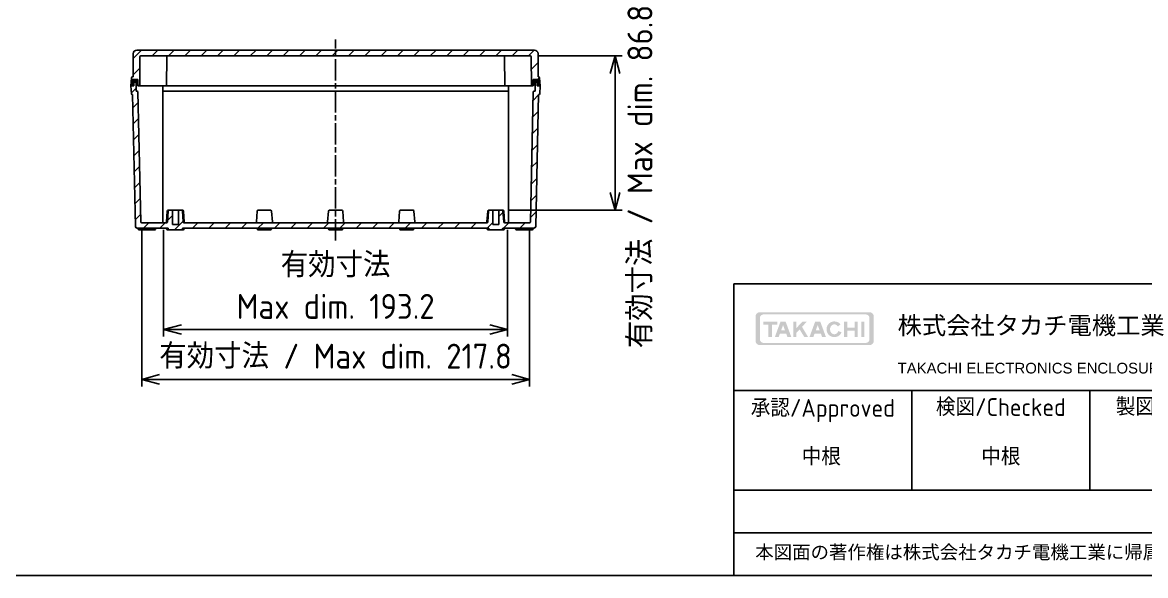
# Model space of a CAD drawing. Header units: millimetres. Extents: x 0 to 3249, y 0 to 1120.
# Drawn here: x 2077 to 2708, y 0 to 311 of the extents above; entities that cross this region are included whole.
import ezdxf
from ezdxf.enums import TextEntityAlignment as Align

# ---------------------------------------------------------------- set-up
doc = ezdxf.new("R2010")
doc.units = ezdxf.units.MM
doc.linetypes.add('AM_ISO08W050', pattern=[18, 12, -1.5, 3, -1.5])
for name, color, linetype, lineweight in [('AM_5', 3, 'Continuous', 25), ('AM_7', 4, 'AM_ISO08W050', 25), ('AM_8', 1, 'Continuous', 25), ('ｶﾞｽｹｯﾄ', 5, 'Continuous', 25), ('ﾄｯﾌﾟｶﾊﾞｰ', 7, 'Continuous', 25), ('ﾎﾞﾃﾞｨｰ', 2, 'Continuous', 25)]:
    doc.layers.add(name, color=color, linetype=linetype, lineweight=lineweight)
doc.layers.add('RAHM2', color=1, linetype='Continuous')
doc.styles.get("Standard").update_dxf_attribs({"font": 'ISOCP.SHX', "bigfont": 'EXTFONT.SHX'})
doc.dimstyles.new('AM_ISO$0', dxfattribs={"dimtxt": 3.5, "dimasz": 2.5, "dimexe": 1, "dimexo": 1, "dimgap": 1.5, "dimtad": 1, "dimdsep": 46, "dimtxsty": 'STANDARD', "dimblk": 'OPEN30', "dimcen": 0, "dimclrd": 3, "dimclre": 3, "dimclrt": 2, "dimadec": 0, "dimazin": 2, "dimtp": 0.1, "dimtm": 0.1, "dimtfac": 0.71, "dimtmove": 0, "dimatfit": 3, "dimldrblk": 'OPEN30', "dimfxl": 1, "dimlwd": -1, "dimlwe": -1, "dimarcsym": 0})
pattern_1 = [(45, (0, -19.69999999999999), (-4.596194077712559, 4.596194077712559), [])]

# ---------------------------------------------------------------- blocks, each defined once
blk = doc.blocks.new('_Open30')
at = {"color": 0, "linetype": 'ByBlock', "lineweight": -2}
for p, q in [((-1, 0.26794919), (0, 0)), ((0, 0), (-1, -0.26794919)), ((0, 0), (-1, 0))]:
    blk.add_line(p, q, dxfattribs=at)
blk = doc.blocks.new('*D61')
at = {"layer": 'AM_5', "color": 3}
for p, q in [((2156.700000000004, 194.258585011397), (2156.700000000004, 134.2584327181539)), ((2349.900000000002, 194.258585011397), (2349.900000000002, 134.2584327181539)), ((2166.700000000004, 138.2584327181539), (2339.900000000003, 138.2584327181539))]:
    blk.add_line(p, q, dxfattribs=at)
at = {"layer": 'Defpoints', "color": 0}
for p in [(2156.700000000004, 198.2585850113969), (2349.900000000002, 198.2585850113969), (2349.900000000002, 138.2584327181539)]:
    blk.add_point(p, dxfattribs=at)
at = {"layer": 'AM_5', "color": 3, "xscale": 10, "yscale": 10, "zscale": 10, "rotation": 180}
blk.add_blockref('_Open30', (2156.700000000004, 138.2584327181539), dxfattribs=at)
at = {"layer": 'AM_5', "color": 3, "xscale": 10, "yscale": 10, "zscale": 10}
blk.add_blockref('_Open30', (2349.900000000002, 138.2584327181539), dxfattribs=at)
at = {"layer": 'AM_5', "color": 2, "insert": (2253.300000000003, 162.9298608507143), "char_height": 14, "attachment_point": 5}
blk.add_mtext('有効寸法\\PMax dim. 193.2', dxfattribs=at)
blk = doc.blocks.new('*D62')
at = {"layer": 'AM_5', "color": 3}
for p, q in [((2144.378495238361, 194.258585011397), (2144.378495238361, 106.2585850113974)), ((2362.221504761644, 194.258585011397), (2362.221504761644, 106.2585850113974)), ((2154.378495238362, 110.2585850113974), (2352.221504761644, 110.2585850113974))]:
    blk.add_line(p, q, dxfattribs=at)
at = {"layer": 'Defpoints', "color": 0}
for p in [(2144.378495238361, 198.2585850113969), (2362.221504761644, 198.2585850113969), (2362.221504761644, 110.2585850113974)]:
    blk.add_point(p, dxfattribs=at)
at = {"layer": 'AM_5', "color": 3, "xscale": 10, "yscale": 10, "zscale": 10, "rotation": 180}
blk.add_blockref('_Open30', (2144.378495238361, 110.2585850113974), dxfattribs=at)
at = {"layer": 'AM_5', "color": 3, "xscale": 10, "yscale": 10, "zscale": 10}
blk.add_blockref('_Open30', (2362.221504761644, 110.2585850113974), dxfattribs=at)
at = {"layer": 'AM_5', "color": 2, "insert": (2253.300000000003, 123.2599629641533), "char_height": 14, "attachment_point": 5}
blk.add_mtext('有効寸法 / Max dim. 217.8', dxfattribs=at)
blk = doc.blocks.new('*D66')
at = {"layer": 'AM_5', "color": 3}
for p, q in [((2366.676552511738, 292.0585850113974), (2414.30000000001, 292.0585850113974)), ((2410.30000000001, 215.2585850113971), (2410.30000000001, 282.0585850113975)), ((2350.834440398303, 205.2585850113971), (2414.30000000001, 205.2585850113971))]:
    blk.add_line(p, q, dxfattribs=at)
at = {"layer": 'Defpoints', "color": 0}
for p in [(2362.676552511738, 292.0585850113974), (2410.30000000001, 292.0585850113974), (2346.834440398303, 205.2585850113971)]:
    blk.add_point(p, dxfattribs=at)
at = {"layer": 'AM_5', "color": 3, "xscale": 10, "yscale": 10, "zscale": 10}
for p, rotation in [((2410.30000000001, 292.0585850113974), 90), ((2410.30000000001, 205.2585850113971), 270)]:
    blk.add_blockref('_Open30', p, dxfattribs=dict(at, rotation=rotation))
at = {"layer": 'AM_5', "color": 2, "insert": (2424.300000000003, 224.2603738154994), "char_height": 14, "attachment_point": 5, "rotation": 90}
blk.add_mtext('有効寸法 / Max dim. 86.8', dxfattribs=at)
blk = doc.blocks.new('TK-A3')
blk.add_lwpolyline([(0, 0), (403, 0), (403, 280), (0, 280.0000000000001)], close=True)
blk = doc.blocks.new('A$C0FAF06CF')
at = {"layer": 'AM_8'}
h = blk.add_hatch(color=1, dxfattribs=at)
edge = h.paths.add_edge_path()
edge.add_line((-8.013599999999968, -2.41150000000041), (8.013600000000068, -2.411500000000414))
edge.add_arc((8.013600000000054, -1.773380000000512), 0.6381199999999012, 270, 360)
edge.add_line((8.651719999999955, -1.773380000000512), (8.651719999999967, 1.773379999999486))
edge.add_arc((8.013600000000025, 1.773379999999429), 0.638119999999958, 5.1039e-12, 90.00000000000126)
edge.add_line((8.013599999999997, 2.41149999999939), (-8.013599999999997, 2.411499999999387))
edge.add_arc((-8.013600000000025, 1.773379999999436), 0.638119999999951, 89.99999999999682, 179.9999999999955)
edge.add_line((-8.651719999999983, 1.773379999999486), (-8.651719999999983, -1.773380000000505))
edge.add_arc((-8.013600000000025, -1.773380000000457), 0.638119999999951, 180.0000000000043, 270.0000000000045)
edge = h.paths.add_edge_path(flags=16)
edge.add_line((-7.47193999999996, 2.092439999999486), (7.471940000000017, 2.092439999999479))
edge.add_arc((7.471940000000046, 1.550779999999479), 0.5416600000000003, 7.958078640513122e-13, 90.00000000000148, ccw=False)
edge.add_line((8.013600000000025, 1.550779999999486), (8.013600000000025, -1.550780000000505))
edge.add_arc((7.471940000000017, -1.550780000000502), 0.5416600000000074, 270, 359.99999999999966, ccw=False)
edge.add_line((7.471940000000017, -2.092440000000506), (-7.47193999999996, -2.092440000000513))
edge.add_arc((-7.47193999999996, -1.550780000000505), 0.5416600000000074, 180, 270, ccw=False)
edge.add_line((-8.013599999999968, -1.550780000000505), (-8.013599999999968, 1.550779999999486))
edge.add_arc((-7.47193999999996, 1.550779999999486), 0.5416600000000003, 90, 180, ccw=False)
for points in [[(-5.453699999999969, 0.5935999999994924), (-5.453699999999969, 1.038799999999492), (-7.531299999999987, 1.038799999999492), (-7.531299999999987, 0.5935999999994924), (-6.759619999999983, 0.5935999999994924), (-6.759619999999983, -1.224300000000516), (-6.225379999999972, -1.224300000000516), (-6.225379999999972, 0.5935999999994924)], [(-3.146079999999983, 1.038799999999492), (-3.146079999999983, -1.224300000000516), (-2.671199999999942, -1.224300000000516), (-2.671199999999942, -0.6184186206901412), (-2.193432261217481, -0.1027759420753025), (-1.520149446800417, -1.224300000000516), (-0.9571799999999939, -1.224300000000516), (-1.851807874889658, 0.2659306476478651), (-1.135707252964408, 1.038799999999492), (-1.788279380580377, 1.038799999999492), (-2.671199999999942, 0.085886028951558), (-2.671199999999942, 1.038799999999492)], [(4.304715008555604, 1.038799999999492), (4.304715008555604, -1.224300000000516), (4.775885008555576, -1.224300000000516), (4.775885008555576, -0.315350000000512), (5.829525008555606, -0.315350000000512), (5.829525008555606, -1.224300000000516), (6.300695008555578, -1.224300000000516), (6.300695008555578, 1.038799999999492), (5.829525008555606, 1.038799999999492), (5.829525008555606, 0.1298499999994878), (4.775885008555576, 0.1298499999994878), (4.775885008555576, 1.038799999999492)], [(7.280135008555589, -1.224300000000516), (7.280135008555589, 1.038799999999492), (6.805255008555604, 1.038799999999492), (6.805255008555604, -1.224300000000516)]]:
    blk.add_hatch(color=1, dxfattribs=at).paths.add_polyline_path(points)
h = blk.add_hatch(color=1, dxfattribs=at)
h.paths.add_polyline_path([(-5.264049114754044, -1.224300000000516), (-5.084217508196672, -0.734580000000511), (-4.161102491803262, -0.734580000000511), (-3.981270885245876, -1.224300000000516), (-3.420619999999971, -1.224300000000516), (-4.251659999999958, 1.038799999999492), (-4.993659999999977, 1.038799999999492), (-5.82469999999995, -1.224300000000516)])
h.paths.add_polyline_path([(-4.332759934426206, -0.2671200000005083), (-4.912560065573728, -0.2671200000005083), (-4.622659999999967, 0.5223399999994971)], flags=16)
h = blk.add_hatch(color=1, dxfattribs=at)
h.paths.add_polyline_path([(-0.1961891147540484, -1.224300000000516), (-0.0163575081966769, -0.734580000000511), (0.9067575081967476, -0.734580000000511), (1.086589114754119, -1.224300000000516), (1.64724000000001, -1.224300000000516), (0.8162000000000375, 1.038799999999492), (0.0742000000000189, 1.038799999999492), (-0.7568399999999543, -1.224300000000516)])
h.paths.add_polyline_path([(0.7351000655737892, -0.2671200000005083), (0.1552999344262673, -0.2671200000005083), (0.4452000000000283, 0.5223399999994971)], flags=16)
h = blk.add_hatch(color=1, dxfattribs=at)
edge = h.paths.add_edge_path()
edge.add_ellipse((2.878960000000006, -0.0927500000005264), major_axis=(0, 0.7271600000000495), ratio=0.8673469387754511, start_angle=308.5505407908052, end_angle=246.5820184016549)
edge.add_line((3.469375036740871, -0.3484654247793539), (3.94113500855559, -0.5527900000005097))
edge.add_arc((2.878960000000006, -0.0927500000005122), 1.157520000000026, 38.550540790803325, 336.58201840165333, ccw=False)
edge.add_line((3.784208621486186, 0.6286219454599618), (3.397792961318373, 0.3206961337928842))
blk = doc.blocks.new('TK-仕様書(和英併記)_221115')
for p, q in [((0, 41), (-193, 41)), ((-193, 41), (-193, 0)), ((-193, 25.99999999999994), (-37, 25.99999999999994)), ((-168.0000000000001, 25.99999999999994), (-168, 12)), ((-143.0000000000001, 25.99999999999994), (-143.0000000000001, 12)), ((-37.00000000000012, 12), (-193, 11.99999999999999)), ((0, 6), (-193, 6)), ((0, 0), (-193, 0))]:
    blk.add_line(p, q)
at = {"xscale": 0.9599999999999999, "yscale": 0.9599999999999999, "zscale": 0.9599999999999999}
blk.add_blockref('A$C0FAF06CF', (-181.6455717699872, 34.68781725888325), dxfattribs=at)
at = {"attachment_point": 4}
for s, insert, char_height, width in [('{\\fMS PGothic|b0|i0|c128|p50;株式会社タカチ電機工業}', (-170, 35), 2.5, 45.82642997810501), ('{\\fArial|b0|i0|c128|p34;TAKACHI ELECTRONICS ENCLOSURE Co., LTD.}', (-170, 29), 1.5, 47.81805962271846)]:
    blk.add_mtext(s, dxfattribs=dict(at, insert=insert, char_height=char_height, width=width))
at = {"insert": (-190, 3), "char_height": 1.9, "attachment_point": 4}
blk.add_mtext_dynamic_manual_height_columns('{\\fMS PGothic|b0|i0|c128|p50;本図面の著作権は株式会社タカチ電機工業に帰属します。\\fMS PGothic|b0|i0|c0|p50; / Copyright (C)\\~ TAKACHI ELECTRONICS \\fMS PGothic|b0|i0|c128|p50;ENCLOSURE CO., LTD. All Rights Reserved.}', width=170.5389916538464, gutter_width=15, heights=[0], dxfattribs=at)
for tag, height, p in [('品名', 3, (-110, 33.24999999999994)), ('TITLE', 2.5, (-110, 28.24999999999994)), ('型番', 3, (-110, 16.8380177036398))]:
    blk.add_attdef(tag, text='', height=height).set_placement(p, align=Align.MIDDLE_LEFT)
for tag, height, p in [('GEN-TITLE-SCA', 2.5, (-18.5, 20.65051770363984)), ('承認', 2.5, (-180.7195176573868, 16.8380177036398)), ('検図', 2.5, (-155.5000000000001, 16.8380177036398)), ('製図', 2.5, (-130.5000000000001, 16.8380177036398)), ('部品サイズ', 2.5, (-155.5, 9)), ('GEN-TITLE-DAT', 2.5, (-81.5, 9)), ('ページNO.', 3, (-23, 9.29271309525528)), ('総ページ数', 3, (-14, 9.29271309525528))]:
    blk.add_attdef(tag, text='', height=height).set_placement(p, align=Align.MIDDLE)
at = {"layer": 'RAHM2', "char_height": 2.5, "attachment_point": 2}
for s, insert, width in [('承認/Approved', (-180.5000000000001, 24.8010354072796), 22.21535073038012), ('検図/Checked', (-155.5, 24.92584712714764), 19.85268515870859), ('製図/Created', (-130.5, 24.95800561859733), 19.44564691649168)]:
    blk.add_mtext(s, dxfattribs=dict(at, insert=insert, width=width))

msp = doc.modelspace()

# ---------------------------------------------------------------- hatches: boundary and pattern name
at = {"layer": 'AM_8'}
h = msp.add_hatch(dxfattribs=at)
h.set_pattern_fill('_U', color=256, scale=6.5, angle=45, style=0, pattern_type=0)
h.set_pattern_definition(pattern_1)
edge = h.paths.add_edge_path()
edge.add_line((2253.300000000003, 292.0585850113973), (2253.300000000003, 295.2585850113972))
edge.add_line((2253.300000000003, 295.2585850113972), (2141.598500961767, 295.2585850113972))
edge.add_arc((2141.598500961766, 293.2585850113977), 1.999999999999431, 449.999999999987, 539.5661310730922)
edge.add_line((2139.59855830336, 293.2737297492521), (2139.500000000019, 280.2585850118681))
edge.add_line((2139.500000000019, 280.2585850118681), (2139.201971420002, 280.2585850106489))
edge.add_arc((2139.201971422047, 279.7585850106492), 0.499999999999659, 450.0000002343396, 534.9203921403288)
edge.add_line((2138.7039351017, 279.8028549057881), (2138.300000000003, 275.2585850113961))
edge.add_line((2138.300000000003, 275.2585850113961), (2139.300000000019, 275.2585850113974))
edge.add_line((2139.300000000019, 275.2585850113974), (2139.300000000019, 278.7585850123388))
edge.add_line((2139.300000000019, 278.7585850123388), (2142.300000000003, 278.7585850118681))
edge.add_line((2142.300000000003, 278.7585850118681), (2142.300000000003, 275.2585850113974))
edge.add_line((2142.300000000003, 275.2585850113974), (2143.300000000003, 275.2585850113974))
edge.add_line((2143.300000000003, 275.2585850113974), (2143.423461823667, 291.562371195861))
edge.add_arc((2143.923447488269, 291.5585850113972), 0.5000000000001065, 450, 539.5661310730663, ccw=False)
edge.add_line((2143.923447488269, 292.0585850113973), (2253.300000000003, 292.0585850113973))
h = msp.add_hatch(dxfattribs=at)
h.set_pattern_fill('_U', color=256, scale=6.5, angle=45, style=0, pattern_type=0)
h.set_pattern_definition(pattern_1)
edge = h.paths.add_edge_path()
edge.add_line((2253.300000000003, 292.0585850113973), (2253.300000000003, 295.2585850113972))
edge.add_line((2253.300000000003, 295.2585850113972), (2365.001499038239, 295.2585850113972))
edge.add_arc((2365.00149903824, 293.2585850113977), 1.999999999999431, 0.4338689269076781, 90.00000000001302, ccw=False)
edge.add_line((2367.001441696646, 293.2737297492521), (2367.099999999987, 280.2585850118681))
edge.add_line((2367.099999999987, 280.2585850118681), (2367.398028580004, 280.2585850106489))
edge.add_arc((2367.398028577959, 279.7585850106492), 0.499999999999659, 5.079607859671228, 89.99999976566039, ccw=False)
edge.add_line((2367.896064898305, 279.8028549057881), (2368.300000000003, 275.2585850113961))
edge.add_line((2368.300000000003, 275.2585850113961), (2367.299999999987, 275.2585850113974))
edge.add_line((2367.299999999987, 275.2585850113974), (2367.299999999987, 278.7585850123388))
edge.add_line((2367.299999999987, 278.7585850123388), (2364.300000000003, 278.7585850118681))
edge.add_line((2364.300000000003, 278.7585850118681), (2364.300000000003, 275.2585850113974))
edge.add_line((2364.300000000003, 275.2585850113974), (2363.300000000003, 275.2585850113974))
edge.add_line((2363.300000000003, 275.2585850113974), (2363.176538176338, 291.562371195861))
edge.add_arc((2362.676552511737, 291.5585850113972), 0.5000000000001065, 0.4338689269335352, 90)
edge.add_line((2362.676552511737, 292.0585850113973), (2253.300000000003, 292.0585850113973))
h = msp.add_hatch(dxfattribs=at)
h.set_pattern_fill('_U', color=256, scale=6.5, angle=45, style=0, pattern_type=0)
h.set_pattern_definition(pattern_1)
edge = h.paths.add_edge_path()
edge.add_line((2253.300000000003, 198.2585850113969), (2168.265559601704, 198.258585011397))
edge.add_arc((2168.265559601703, 198.7585850113969), 0.4999999999998864, 184.0856167799494, 270.00000000010425, ccw=False)
edge.add_line((2167.766830251788, 198.7229614864032), (2167.333169748217, 204.7942085363912))
edge.add_arc((2166.834440398302, 204.7585850113968), 0.4999999999999306, 364.0856167800273, 450)
edge.add_line((2166.834440398302, 205.2585850113967), (2165.000000000003, 205.258585011397))
edge.add_line((2165.000000000003, 205.258585011397), (2165.000000000003, 197.2585850113969))
edge.add_line((2165.000000000003, 197.2585850113969), (2161.600000000003, 197.2585850113969))
edge.add_line((2161.600000000003, 197.2585850113969), (2161.600000000003, 205.258585011397))
edge.add_line((2161.600000000003, 205.258585011397), (2159.765559601703, 205.258585011397))
edge.add_arc((2159.76555960171, 204.7585850113902), 0.5000000000067644, 450.0000000007295, 535.9143832192741)
edge.add_line((2159.266830251788, 204.7942085363912), (2158.833169748218, 198.7229614864027))
edge.add_arc((2158.334440398297, 198.7585850114028), 0.5000000000057767, 270.0000000005732, 355.9143832193708, ccw=False)
edge.add_line((2158.334440398302, 198.2585850113969), (2144.378495238361, 198.2585850113969))
edge.add_arc((2144.378495238362, 198.7585850113974), 0.5000000000003979, 181.2386346709215, 269.9999999999479, ccw=False)
edge.add_line((2143.87861207103, 198.747776726698), (2142.299766307377, 271.7693932960969))
edge.add_arc((2141.799883140045, 271.758585011397), 0.5000000000009088, 361.238634670992, 450)
edge.add_line((2141.799883140045, 272.2585850113979), (2141.200000000019, 272.2585850113974))
edge.add_line((2141.200000000019, 272.2585850113974), (2141.200000000003, 277.2585850113974))
edge.add_line((2141.200000000003, 277.2585850113974), (2140.000000000003, 277.2585850113974))
edge.add_line((2140.000000000003, 277.2585850113974), (2140.000000000003, 275.2585850113974))
edge.add_line((2140.000000000003, 275.2585850113974), (2138.300000000003, 275.2585850113974))
edge.add_line((2138.300000000003, 275.2585850113974), (2138.602217300371, 270.725325506601))
edge.add_arc((2139.1011098793, 270.7585850118686), 0.5000000000005379, 183.8140748349433, 269.9999999999479)
edge.add_line((2139.101109879299, 270.2585850118681), (2139.250000000019, 270.2585850118681))
edge.add_line((2139.250000000019, 270.2585850118681), (2140.850467385304, 196.2369684419996))
edge.add_arc((2141.850233719968, 196.2585850113973), 0.9999999999999538, 181.2386346708737, 270)
edge.add_line((2141.850233719968, 195.2585850113974), (2159.300000000003, 195.2585850113974))
edge.add_line((2159.300000000003, 195.2585850113974), (2159.300000000003, 194.7585850113972))
edge.add_arc((2159.800000000003, 194.7585850113972), 0.5, 540, 630)
edge.add_line((2159.800000000003, 194.2585850113972), (2166.800000000002, 194.2585850113974))
edge.add_arc((2166.800000000003, 194.758585011397), 0.4999999999995737, 269.9999999998958, 360.0000000000488)
edge.add_line((2167.300000000003, 194.7585850113974), (2167.300000000003, 195.2585850113974))
edge.add_line((2167.300000000003, 195.2585850113974), (2253.300000000003, 195.2585850113974))
edge.add_line((2253.300000000003, 195.2585850113974), (2253.300000000003, 198.2585850113969))
h = msp.add_hatch(dxfattribs=at)
h.set_pattern_fill('_U', color=256, scale=6.5, angle=45, style=0, pattern_type=0)
h.set_pattern_definition(pattern_1)
edge = h.paths.add_edge_path()
edge.add_line((2253.300000000003, 198.2585850113969), (2338.334440398302, 198.258585011397))
edge.add_arc((2338.334440398303, 198.7585850113969), 0.4999999999998864, 269.9999999998958, 355.9143832200507)
edge.add_line((2338.833169748218, 198.7229614864032), (2339.266830251789, 204.7942085363912))
edge.add_arc((2339.765559601704, 204.7585850113968), 0.4999999999999306, 90, 175.9143832199727, ccw=False)
edge.add_line((2339.765559601704, 205.2585850113967), (2341.600000000003, 205.258585011397))
edge.add_line((2341.600000000003, 205.258585011397), (2341.600000000003, 197.2585850113969))
edge.add_line((2341.600000000003, 197.2585850113969), (2345.000000000003, 197.2585850113969))
edge.add_line((2345.000000000003, 197.2585850113969), (2345.000000000003, 205.258585011397))
edge.add_line((2345.000000000003, 205.258585011397), (2346.834440398303, 205.258585011397))
edge.add_arc((2346.834440398296, 204.7585850113902), 0.5000000000067644, 4.085616780725786, 89.99999999927053, ccw=False)
edge.add_line((2347.333169748218, 204.7942085363912), (2347.766830251788, 198.7229614864027))
edge.add_arc((2348.265559601709, 198.7585850114028), 0.5000000000057767, 184.0856167806292, 269.9999999994268)
edge.add_line((2348.265559601704, 198.2585850113969), (2362.221504761644, 198.2585850113969))
edge.add_arc((2362.221504761643, 198.7585850113974), 0.5000000000003979, 270.0000000000521, 358.7613653290785)
edge.add_line((2362.721387928976, 198.747776726698), (2364.300233692628, 271.7693932960969))
edge.add_arc((2364.800116859961, 271.758585011397), 0.5000000000009088, 90, 178.761365329008, ccw=False)
edge.add_line((2364.800116859961, 272.2585850113979), (2365.399999999986, 272.2585850113974))
edge.add_line((2365.399999999986, 272.2585850113974), (2365.400000000003, 277.2585850113974))
edge.add_line((2365.400000000003, 277.2585850113974), (2366.600000000003, 277.2585850113974))
edge.add_line((2366.600000000003, 277.2585850113974), (2366.600000000003, 275.2585850113974))
edge.add_line((2366.600000000003, 275.2585850113974), (2368.300000000003, 275.2585850113974))
edge.add_line((2368.300000000003, 275.2585850113974), (2367.997782699635, 270.725325506601))
edge.add_arc((2367.498890120707, 270.7585850118686), 0.5000000000005379, 270.0000000000521, 356.1859251650567, ccw=False)
edge.add_line((2367.498890120707, 270.2585850118681), (2367.349999999987, 270.2585850118681))
edge.add_line((2367.349999999987, 270.2585850118681), (2365.749532614703, 196.2369684419996))
edge.add_arc((2364.749766280038, 196.2585850113973), 0.9999999999999538, 270, 358.76136532912625, ccw=False)
edge.add_line((2364.749766280038, 195.2585850113974), (2347.300000000003, 195.2585850113974))
edge.add_line((2347.300000000003, 195.2585850113974), (2347.300000000003, 194.7585850113972))
edge.add_arc((2346.800000000003, 194.7585850113972), 0.5, -90, 0, ccw=False)
edge.add_line((2346.800000000003, 194.2585850113972), (2339.800000000003, 194.2585850113974))
edge.add_arc((2339.800000000002, 194.758585011397), 0.4999999999995737, 179.9999999999512, 270.00000000010425, ccw=False)
edge.add_line((2339.300000000003, 194.7585850113974), (2339.300000000003, 195.2585850113974))
edge.add_line((2339.300000000003, 195.2585850113974), (2253.300000000003, 195.2585850113974))
edge.add_line((2253.300000000003, 195.2585850113974), (2253.300000000003, 198.2585850113969))
at = {"layer": 'ｶﾞｽｹｯﾄ'}
h = msp.add_hatch(color=256, dxfattribs=at)
h.dxf.hatch_style = 1
h.paths.add_polyline_path([(2139.300000000019, 275.2585850118681), (2140.000000000003, 275.2585850113974), (2140.000000000003, 277.2585850113974), (2141.200000000003, 277.2585850113988), (2141.20000000001, 275.2585850113961), (2142.300000000003, 275.2585850113974), (2142.300000000019, 278.7585850118681), (2139.300000000019, 278.7585850123388)])
h = msp.add_hatch(color=256, dxfattribs=at)
h.dxf.hatch_style = 1
h.paths.add_polyline_path([(2367.299999999987, 275.2585850118681), (2366.600000000003, 275.2585850113974), (2366.600000000003, 277.2585850113974), (2365.400000000003, 277.2585850113988), (2365.399999999997, 275.2585850113961), (2364.300000000003, 275.2585850113974), (2364.299999999987, 278.7585850118681), (2367.299999999987, 278.7585850123388)])

# ---------------------------------------------------------------- linework, layer by layer
at = {"layer": 'AM_7'}
msp.add_line((2253.300000000003, 188.2585850113974), (2253.300000000003, 301.2585850113972), dxfattribs=at)
msp.add_line((2253.300000000003, 188.2585850113974), (2253.300000000003, 301.2585850113972), dxfattribs=at)
at = {"layer": 'ﾄｯﾌﾟｶﾊﾞｰ'}
for p, q in [((2139.500000000019, 280.2585850118681), (2139.59855830336, 293.2737297492521)), ((2253.300000000003, 295.2585850113972), (2141.598500961767, 295.2585850113972)), ((2143.300000000019, 275.2585850118681), (2143.423461823667, 291.562371195861)), ((2143.923447488269, 292.0585850113973), (2253.300000000003, 292.0585850113973)), ((2158.30000000002, 275.2585850113974), (2158.423461823671, 291.5623711958611)), ((2253.300000000003, 295.2585850113972), (2365.001499038239, 295.2585850113972)), ((2362.676552511737, 292.0585850113973), (2253.300000000003, 292.0585850113973)), ((2348.299999999987, 275.2585850113974), (2348.176538176335, 291.5623711958611)), ((2363.299999999987, 275.2585850118681), (2363.176538176338, 291.562371195861)), ((2367.099999999987, 280.2585850118681), (2367.001441696646, 293.2737297492521)), ((2138.300000000003, 275.2585850113961), (2138.7039351017, 279.8028549057881)), ((2139.201971422048, 280.2585850106489), (2139.500000000019, 280.2585850118681)), ((2139.300000000019, 275.2585850118681), (2139.300000000019, 278.7585850123388)), ((2139.300000000019, 278.7585850118681), (2142.300000000003, 278.7585850118681)), ((2142.300000000003, 278.7585850118681), (2142.300000000003, 275.2585850113974)), ((2364.300000000003, 278.7585850118681), (2364.300000000003, 275.2585850113974)), ((2367.299999999987, 278.7585850118681), (2364.300000000003, 278.7585850118681)), ((2367.398028577959, 280.2585850106489), (2367.099999999987, 280.2585850118681)), ((2367.299999999987, 275.2585850118681), (2367.299999999987, 278.7585850123388)), ((2368.300000000003, 275.2585850113961), (2367.896064898305, 279.8028549057881)), ((2138.300000000003, 275.2585850113974), (2139.300000000019, 275.2585850113979)), ((2142.300000000003, 275.2585850113974), (2253.300000000003, 275.2585850113974)), ((2142.300000000003, 275.2585850113974), (2243.300000000003, 275.2585850113974)), ((2364.300000000003, 275.2585850113974), (2253.300000000003, 275.2585850113974)), ((2364.300000000003, 275.2585850113974), (2263.300000000003, 275.2585850113974)), ((2368.300000000003, 275.2585850113974), (2367.299999999987, 275.2585850113979))]:
    msp.add_line(p, q, dxfattribs=at)
for centre, radius, start, end in [((2141.598500961767, 293.2585850113972), 2, 90, 179.5661310730765), ((2143.923447488269, 291.5585850113973), 0.5, 90, 179.5661310730771), ((2158.923447488273, 291.5585850113973), 0.5, 90, 179.5661310730765), ((2347.676552511733, 291.5585850113973), 0.5, 0.4338689269236531, 90), ((2362.676552511737, 291.5585850113973), 0.5, 0.4338689269228388, 90), ((2365.001499038239, 293.2585850113972), 2, 0.4338689269234496, 90), ((2139.201971422048, 279.7585850106489), 0.5, 90, 174.9203921403192), ((2367.398028577959, 279.7585850106489), 0.5, 5.079607859682001, 90)]:
    msp.add_arc(centre, radius, start, end, dxfattribs=at)
at = {"layer": 'ﾎﾞﾃﾞｨｰ'}
for p, q in [((2138.300000000003, 275.2585850113974), (2140.000000000003, 275.2585850113974)), ((2138.300000000003, 275.2585850113974), (2138.602217300371, 270.7253255066008)), ((2140.000000000003, 275.2585850113974), (2140.000000000003, 277.2585850113974)), ((2141.200000000003, 277.2585850113974), (2140.000000000003, 277.2585850113974)), ((2141.200000000019, 272.2585850113974), (2141.200000000003, 277.2585850113988)), ((2141.799883140045, 272.2585850113979), (2141.200000000019, 272.2585850113974)), ((2142.299766307377, 271.769393296097), (2143.87861207103, 198.7477767266978)), ((2156.200000000004, 198.7585850113969), (2156.200000000004, 275.2585850113974)), ((2253.300000000003, 272.2585850113973), (2156.200000000004, 272.2585850113979)), ((2253.300000000002, 272.2585850113973), (2350.400000000002, 272.2585850113979)), ((2350.400000000002, 198.7585850113969), (2350.400000000002, 275.2585850113974)), ((2364.300233692629, 271.769393296097), (2362.721387928976, 198.7477767266978)), ((2364.800116859961, 272.2585850113979), (2365.399999999986, 272.2585850113974)), ((2365.399999999986, 272.2585850113974), (2365.400000000003, 277.2585850113988)), ((2365.400000000003, 277.2585850113974), (2366.600000000003, 277.2585850113974)), ((2366.600000000003, 275.2585850113974), (2366.600000000003, 277.2585850113974)), ((2368.300000000003, 275.2585850113974), (2366.600000000003, 275.2585850113974)), ((2368.300000000003, 275.2585850113974), (2367.997782699635, 270.7253255066008)), ((2139.101109879299, 270.2585850118681), (2139.250000000019, 270.2585850118681)), ((2139.250000000019, 270.2585850118681), (2140.850467385304, 196.2369684419996)), ((2367.349999999987, 270.2585850118681), (2365.749532614703, 196.2369684419996)), ((2367.498890120707, 270.2585850118681), (2367.349999999987, 270.2585850118681)), ((2158.766830251789, 204.7942085363912), (2158.333169748217, 198.7229614864032)), ((2159.266830251788, 204.7942085363912), (2158.833169748218, 198.7229614864032)), ((2159.265559601704, 205.258585011397), (2159.765559601703, 205.258585011397)), ((2166.834440398302, 205.258585011397), (2159.765559601703, 205.258585011397)), ((2161.600000000003, 197.2585850113969), (2161.600000000003, 205.258585011397)), ((2165.000000000003, 197.2585850113969), (2165.000000000003, 205.258585011397)), ((2167.334440398302, 205.258585011397), (2166.834440398302, 205.258585011397)), ((2167.766830251788, 198.7229614864032), (2167.333169748218, 204.7942085363912)), ((2168.266830251788, 198.7229614864032), (2167.833169748218, 204.7942085363912)), ((2209.266830251788, 204.7942085363912), (2208.833169748217, 198.7229614864032)), ((2216.834440398302, 205.258585011397), (2209.765559601704, 205.258585011397)), ((2217.766830251788, 198.7229614864032), (2217.333169748218, 204.7942085363912)), ((2249.266830251788, 204.7942085363912), (2248.833169748218, 198.722961486403)), ((2253.300000000003, 205.258585011397), (2249.765559601704, 205.258585011397)), ((2253.300000000003, 205.258585011397), (2256.834440398302, 205.258585011397)), ((2257.333169748218, 204.7942085363912), (2257.766830251789, 198.722961486403)), ((2288.833169748218, 198.7229614864032), (2289.266830251788, 204.7942085363912)), ((2289.765559601704, 205.258585011397), (2296.834440398303, 205.258585011397)), ((2297.333169748218, 204.7942085363912), (2297.766830251788, 198.7229614864032)), ((2338.333169748218, 198.7229614864032), (2338.766830251788, 204.7942085363912)), ((2338.833169748218, 198.7229614864032), (2339.266830251788, 204.7942085363912)), ((2339.265559601704, 205.258585011397), (2339.765559601704, 205.258585011397)), ((2339.765559601704, 205.258585011397), (2346.834440398303, 205.258585011397)), ((2341.600000000003, 197.2585850113969), (2341.600000000003, 205.258585011397)), ((2345.000000000003, 197.2585850113969), (2345.000000000003, 205.258585011397)), ((2347.334440398302, 205.258585011397), (2346.834440398303, 205.258585011397)), ((2347.333169748218, 204.7942085363912), (2347.766830251788, 198.7229614864032)), ((2347.833169748218, 204.7942085363912), (2348.266830251788, 198.7229614864032)), ((2144.378495238361, 198.2585850113969), (2158.334440398302, 198.2585850113969)), ((2165.000000000003, 197.2585850113969), (2161.600000000003, 197.2585850113969)), ((2168.265559601703, 198.2585850113969), (2253.300000000003, 198.2585850113969)), ((2338.334440398302, 198.2585850113969), (2253.300000000003, 198.2585850113969)), ((2341.600000000003, 197.2585850113969), (2345.000000000003, 197.2585850113969)), ((2362.221504761644, 198.2585850113969), (2348.265559601704, 198.2585850113969)), ((2159.300000000003, 195.2585850113974), (2141.850233719968, 195.2585850113974)), ((2142.400000000003, 195.2585850113974), (2142.400000000003, 194.7585850113974)), ((2151.700000000003, 194.2585850113978), (2142.900000000003, 194.2585850113974)), ((2152.200000000003, 195.2585850113974), (2152.200000000003, 194.7585850113974)), ((2158.400000000003, 194.7585850113974), (2158.400000000003, 195.2585850113974)), ((2158.900000000003, 194.2585850113974), (2167.700000000003, 194.2585850113974)), ((2159.300000000003, 195.2585850113974), (2159.300000000003, 194.7585850113974)), ((2159.800000000003, 194.2585850113974), (2166.800000000003, 194.2585850113974)), ((2253.300000000003, 195.2585850113974), (2167.300000000003, 195.2585850113974)), ((2167.300000000003, 194.7585850113974), (2167.300000000003, 195.2585850113974)), ((2168.200000000003, 194.7585850113974), (2168.200000000003, 195.2585850113974)), ((2209.300000000003, 195.2585850113974), (2209.300000000003, 194.7585850113974)), ((2209.800000000003, 194.2585850113974), (2216.800000000003, 194.2585850113974)), ((2217.300000000003, 194.7585850113974), (2217.300000000003, 195.2585850113974)), ((2249.300000000003, 195.2585850113974), (2249.300000000003, 194.7585850113974)), ((2249.800000000003, 194.2585850113974), (2253.300000000003, 194.2585850113974)), ((2253.300000000003, 195.2585850113974), (2339.300000000003, 195.2585850113974)), ((2256.800000000003, 194.2585850113974), (2253.300000000003, 194.2585850113974)), ((2257.300000000003, 195.2585850113974), (2257.300000000003, 194.7585850113974)), ((2289.300000000003, 194.7585850113974), (2289.300000000003, 195.2585850113974)), ((2296.800000000003, 194.2585850113974), (2289.800000000003, 194.2585850113974)), ((2297.300000000003, 195.2585850113974), (2297.300000000003, 194.7585850113974)), ((2338.400000000003, 194.7585850113974), (2338.400000000003, 195.2585850113974)), ((2347.700000000003, 194.2585850113974), (2338.900000000003, 194.2585850113974)), ((2339.300000000003, 194.7585850113974), (2339.300000000003, 195.2585850113974)), ((2346.800000000003, 194.2585850113974), (2339.800000000003, 194.2585850113974)), ((2347.300000000003, 195.2585850113974), (2347.300000000003, 194.7585850113974)), ((2347.300000000003, 195.2585850113974), (2364.749766280038, 195.2585850113974)), ((2348.200000000003, 194.7585850113974), (2348.200000000003, 195.2585850113974)), ((2354.400000000003, 195.2585850113974), (2354.400000000003, 194.7585850113974)), ((2354.900000000003, 194.2585850113978), (2363.700000000003, 194.2585850113974)), ((2364.200000000003, 195.2585850113974), (2364.200000000003, 194.7585850113974))]:
    msp.add_line(p, q, dxfattribs=at)
for centre, radius, start, end in [((2141.799883140045, 271.7585850113979), 0.5, 1.238634670876978, 90.00000000005213), ((2364.800116859961, 271.7585850113979), 0.5, 89.99999999994789, 178.761365329123), ((2139.101109879299, 270.7585850118681), 0.5, 183.8140748348878, 270), ((2367.498890120707, 270.7585850118681), 0.5, 270, 356.1859251651117), ((2159.265559601704, 204.758585011397), 0.5, 90, 175.9143832200214), ((2159.765559601703, 204.758585011397), 0.5, 90, 175.9143832200214), ((2166.834440398302, 204.758585011397), 0.5, 4.085616779978589, 90), ((2167.334440398302, 204.758585011397), 0.5, 4.085616779978589, 90), ((2209.765559601704, 204.758585011397), 0.5, 90, 175.9143832200214), ((2216.834440398302, 204.758585011397), 0.5, 4.085616779978589, 90), ((2249.765559601704, 204.758585011397), 0.5, 90, 175.9143832200214), ((2256.834440398302, 204.758585011397), 0.5, 4.085616779977772, 90), ((2289.765559601704, 204.758585011397), 0.5, 90, 175.9143832200222), ((2296.834440398303, 204.758585011397), 0.5, 4.085616779977772, 90), ((2339.265559601704, 204.758585011397), 0.5, 90, 175.9143832200222), ((2339.765559601704, 204.758585011397), 0.5, 90, 175.9143832200222), ((2346.834440398303, 204.758585011397), 0.5, 4.085616779977772, 90), ((2347.334440398302, 204.758585011397), 0.5, 4.085616779977772, 90), ((2141.850233719968, 196.2585850113974), 1, 181.238634670877, 270), ((2144.378495238361, 198.7585850113969), 0.5, 181.238634670877, 270), ((2156.700000000004, 198.7585850113969), 0.5, 180, 270), ((2157.834440398302, 198.7585850113969), 0.5, 270, 355.9143832200214), ((2158.334440398302, 198.7585850113969), 0.5, 270, 355.9143832200214), ((2168.265559601703, 198.7585850113969), 0.5, 184.0856167799786, 270), ((2168.765559601704, 198.7585850113969), 0.5, 184.0856167799786, 270), ((2208.334440398302, 198.7585850113969), 0.5, 270, 355.9143832200214), ((2218.265559601704, 198.7585850113969), 0.5, 184.0856167799786, 270), ((2248.334440398302, 198.7585850113969), 0.5, 270, 355.9143832200214), ((2258.265559601704, 198.7585850113969), 0.5, 184.0856167799778, 270), ((2288.334440398303, 198.7585850113969), 0.5, 270, 355.9143832200222), ((2298.265559601704, 198.7585850113969), 0.5, 184.0856167799778, 270), ((2337.834440398303, 198.7585850113969), 0.5, 270, 355.9143832200222), ((2338.334440398302, 198.7585850113969), 0.5, 270, 355.9143832200222), ((2348.265559601704, 198.7585850113969), 0.5, 184.0856167799778, 270), ((2348.765559601704, 198.7585850113969), 0.5, 184.0856167799778, 270), ((2349.900000000002, 198.7585850113969), 0.5, 270, 0), ((2362.221504761644, 198.7585850113969), 0.5, 270, 358.761365329123), ((2364.749766280038, 196.2585850113974), 1, 270, 358.761365329123), ((2142.900000000003, 194.7585850113974), 0.5, 180, 270), ((2151.700000000003, 194.7585850113974), 0.5, 270, 0), ((2158.900000000003, 194.7585850113974), 0.5, 180, 270), ((2159.800000000003, 194.7585850113974), 0.5, 180, 270), ((2166.800000000003, 194.7585850113974), 0.5, 270, 0), ((2167.700000000003, 194.7585850113974), 0.5, 270, 0), ((2209.800000000003, 194.7585850113974), 0.5, 180, 270), ((2216.800000000003, 194.7585850113974), 0.5, 270, 0), ((2249.800000000003, 194.7585850113974), 0.5, 180, 270), ((2256.800000000003, 194.7585850113974), 0.5, 270, 0), ((2289.800000000003, 194.7585850113974), 0.5, 180, 270), ((2296.800000000003, 194.7585850113974), 0.5, 270, 0), ((2338.900000000003, 194.7585850113974), 0.5, 180, 270), ((2339.800000000003, 194.7585850113974), 0.5, 180, 270), ((2346.800000000003, 194.7585850113974), 0.5, 270, 0), ((2347.700000000003, 194.7585850113974), 0.5, 270, 0), ((2354.900000000003, 194.7585850113974), 0.5, 180, 270), ((2363.700000000003, 194.7585850113974), 0.5, 270, 0)]:
    msp.add_arc(centre, radius, start, end, dxfattribs=at)

# ---------------------------------------------------------------- block references
at = {"lineweight": 0, "xscale": 4, "yscale": 4, "zscale": 4}
msp.add_blockref('TK-A3', (1637, 0), dxfattribs=at)
at = {"lineweight": 0}
ref = msp.add_blockref('TK-仕様書(和英併記)_221115', (3249, 0), dxfattribs=dict(at, xscale=4, yscale=4, zscale=4))
ref.add_attrib('検図', '中根', dxfattribs={"height": 10}).set_placement((2627, 67.3520708145592), align=Align.MIDDLE)
ref.add_attrib('承認', '中根', dxfattribs={"height": 10}).set_placement((2526.121929370453, 67.3520708145592), align=Align.MIDDLE)

# ---------------------------------------------------------------- dimensions: what is measured, and where the dimension line sits
at = {"layer": 'AM_5'}
dim = msp.add_linear_dim(base=(2410.30000000001, 292.0585850113974), p1=(2346.834440398303, 205.258585011397), p2=(2362.676552511737, 292.0585850113973), angle=90, text='有効寸法 / Max dim. <>', dimstyle='AM_ISO$0', override={"dimscale": 4, "dimtmove": 2}, dxfattribs=at)
dim.commit()
dim.dimension.update_dxf_attribs({"geometry": '*D66', "text_midpoint": (2424.300000000003, 224.2603738154994), "dimtype": 160})
dim = msp.add_linear_dim(base=(2349.900000000002, 138.2584327181539), p1=(2156.700000000004, 198.2585850113969), p2=(2349.900000000002, 198.2585850113969), text='有効寸法\\PMax dim. <>', dimstyle='AM_ISO$0', override={"dimscale": 4, "dimdec": 1}, dxfattribs=at)
dim.commit()
dim.dimension.update_dxf_attribs({"geometry": '*D61', "text_midpoint": (2253.300000000003, 162.9298608507143)})
dim = msp.add_linear_dim(base=(2362.221504761644, 110.2585850113974), p1=(2144.378495238361, 198.2585850113969), p2=(2362.221504761644, 198.2585850113969), text='有効寸法 / Max dim. <>', dimstyle='AM_ISO$0', override={"dimscale": 4, "dimdec": 1}, dxfattribs=at)
dim.commit()
dim.dimension.update_dxf_attribs({"geometry": '*D62', "text_midpoint": (2253.300000000003, 110.2585850113974), "dimtype": 160})

doc.saveas('drawing.dxf')
